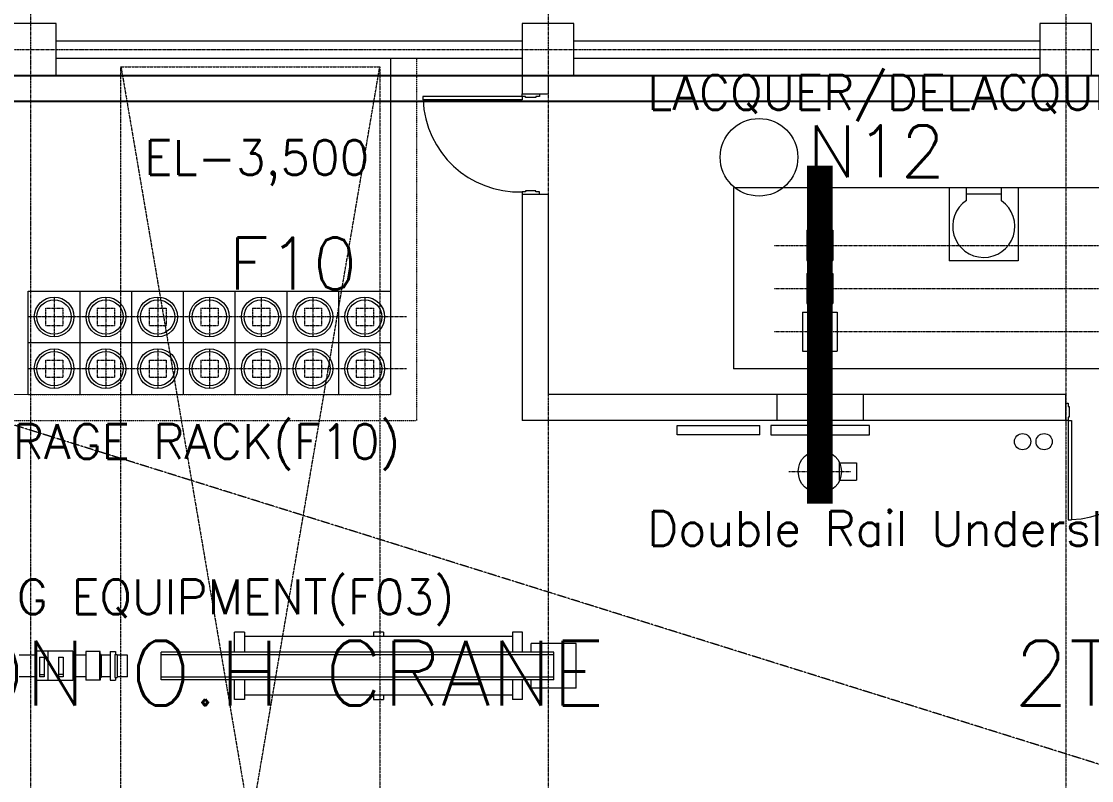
# Model space of a CAD drawing. Extents: x -59767 to 1106559, y -1290 to 1129522.
# Drawn here: x 68104 to 80508, y 257971 to 266770 of the extents above; entities that cross this region are included whole.
import ezdxf
from ezdxf.enums import TextEntityAlignment as Align

# ---------------------------------------------------------------- set-up
doc = ezdxf.new("R2010")
doc.units = 0
for name, pattern in [('CENTER', [2, 1.25, -0.25, 0.25, -0.25]), ('HID', [3, 2, -1]), ('HIDDEN', [0.375, 0.25, -0.125]), ('PHANTOMX2', [5, 2.5, -0.5, 0.5, -0.5, 0.5, -0.5])]:
    doc.linetypes.add(name, pattern=pattern)
doc.layers.get('0').update_dxf_attribs({"linetype": 'CONTINUOUS', "lineweight": 9})
for name, color, linetype, lineweight in [('00_Crane', 1, 'CONTINUOUS', 15), ('CENTER', 1, 'CENTER', 9), ('COLUMN', 2, 'CONTINUOUS', 9), ('TEXT', 3, 'CONTINUOUS', 9), ('WALL', 7, 'CONTINUOUS', 9), ('WALL_200', 3, 'CONTINUOUS', 9), ('WALL_300', 7, 'CONTINUOUS', 9), ('중간선', 5, 'CONTINUOUS', 9), ('중심선', 1, 'CENTER', 9), ('치수선', 6, 'CONTINUOUS', 9)]:
    doc.layers.add(name, color=color, linetype=linetype, lineweight=lineweight)
doc.layers.add('CY', color=4, linetype='CONTINUOUS')
doc.styles.get("Standard").update_dxf_attribs({"font": 'romans.shx', "bigfont": 'whtgtxt.shx'})

# ---------------------------------------------------------------- blocks, each defined once
blk = doc.blocks.new('column600')
at = {"layer": 'COLUMN', "linetype": 'Continuous'}
blk.add_lwpolyline([(-300, -300), (300, -300), (300, 300), (-300, 300)], close=True, dxfattribs=at)
blk = doc.blocks.new('CRANE')
at = {"color": 4, "linetype": 'PHANTOMX2'}
for p, q in [((69258, 563229, -1), (72258, 580829)), ((69258, 580829), (72258, 563229))]:
    blk.add_line(p, q, dxfattribs=at)
blk.add_lwpolyline([(69258, 580829), (72258, 580829), (72258, 563229), (69258, 563229)], close=True, dxfattribs=at)
at = {"layer": 'CENTER', "linetype": 'CENTER'}
blk.add_line((109758, 563629), (56008, 580429), dxfattribs=at)
at = {"layer": 'CY'}
for p, q in [((56008, 580729), (109758, 580729)), ((56008, 580429), (109758, 580429))]:
    blk.add_line(p, q, dxfattribs=at)
at = {"layer": 'TEXT', "color": 7}
for p in [(70571, 573426), (83894, 573426)]:
    blk.add_text('2TON O.H CRANE', height=750, dxfattribs=at).set_placement(p, align=Align.CENTER)

msp = doc.modelspace()

# ---------------------------------------------------------------- linework, layer by layer
at = {"layer": '00_Crane', "linetype": 'HID', "const_width": 300}
msp.add_lwpolyline([(77358.2, 265096.2), (77358.2, 261180.6)], dxfattribs=at)
at = {"layer": 'WALL', "color": 0, "lineweight": 9}
for p, q in [((68508.2, 266544.9), (73908.2, 266544.9)), ((74508.2, 266544.9), (76583.2, 266544.9)), ((77183.2, 266544.9), (79908.2, 266544.9)), ((68508.2, 266344.9), (73908.2, 266344.9)), ((74508.2, 266344.9), (76583.2, 266344.9)), ((77183.2, 266344.9), (79908.2, 266344.9))]:
    msp.add_line(p, q, dxfattribs=at)
at = {"layer": 'WALL', "color": 0}
for p, q in [((73908.2, 265901.3), (72758.2, 265901.3)), ((72758.2, 265901.3), (72758.2, 265861.3)), ((73908.2, 265861.3), (72758.2, 265861.3)), ((73908.2, 265901.3), (73908.2, 265861.3)), ((73928.2, 265929.3), (74088.2, 265929.3)), ((73928.2, 264766.3), (74088.2, 264766.3)), ((80208.2, 262164.9), (80208.2, 262324.9)), ((80236.2, 262144.9), (80236.2, 260994.9)), ((80236.2, 262144.9), (80276.2, 262144.9)), ((80276.2, 262144.9), (80276.2, 260994.9)), ((80236.2, 260994.9), (80276.2, 260994.9))]:
    msp.add_line(p, q, dxfattribs=at)
for points in [[(73908.2, 265929.3), (74108.2, 265929.3), (74108.2, 265901.3), (74068.2, 265901.3), (74068.2, 265889.3), (73948.2, 265889.3), (73948.2, 265901.3), (73908.2, 265901.3)], [(73908.2, 264766.3), (74108.2, 264766.3), (74108.2, 264794.3), (74068.2, 264794.3), (74068.2, 264806.3), (73948.2, 264806.3), (73948.2, 264794.3), (73908.2, 264794.3)], [(80208.2, 262144.9), (80208.2, 262344.9), (80236.2, 262344.9), (80236.2, 262304.9), (80248.2, 262304.9), (80248.2, 262184.9), (80236.2, 262184.9), (80236.2, 262144.9)]]:
    msp.add_lwpolyline(points, close=True, dxfattribs=at)
for centre, start, end in [((73871.5, 265907.2), 182.36526, 271.88666), ((80230.2, 262108.2), 272.36526, 1.88666)]:
    msp.add_arc(centre, 1113.6, start, end, dxfattribs=at)
at = {"layer": 'WALL_200', "ltscale": 0.5}
for p, q in [((68508.2, 266544.9), (73908.2, 266544.9)), ((74508.2, 266544.9), (79908.2, 266544.9)), ((68508.2, 266344.9), (73908.2, 266344.9)), ((74508.2, 266344.9), (79908.2, 266344.9))]:
    msp.add_line(p, q, dxfattribs=at)
at = {"layer": 'WALL_300', "lineweight": 9}
for p, q in [((72383.2, 266344.9), (72383.2, 262444.9)), ((73908.2, 266144.9), (73908.2, 265929.3)), ((74208.2, 266144.9), (74208.2, 265929.3)), ((74108.2, 265929.3), (74208.2, 265929.3)), ((73908.2, 264766.3), (73908.2, 262144.9)), ((74108.2, 264766.3), (74208.2, 264766.3)), ((74208.2, 264766.3), (74208.2, 262449.4)), ((76859.2, 262444.9), (76859.2, 262144.9)), ((77859.2, 262444.9), (77859.2, 262144.9)), ((80208.2, 262344.9), (80208.2, 262444.9)), ((75704.6, 261978), (75704.6, 262088.2)), ((75704.6, 262088.2), (76662.3, 262088.2)), ((76662.3, 261978), (76662.3, 262088.2)), ((76788.7, 262088.2), (76788.7, 261978)), ((77932.6, 262088.2), (76788.7, 262088.2)), ((77932.6, 261978), (77932.6, 262088.2)), ((76662.3, 261978), (75704.6, 261978)), ((76788.7, 261978), (77932.6, 261978))]:
    msp.add_line(p, q, dxfattribs=at)
at = {"layer": 'WALL_300', "linetype": 'HIDDEN', "lineweight": 9, "ltscale": 0.5}
for p, q in [((72683.2, 266344.9), (72683.2, 262144.9)), ((68183.2, 262444.9), (72383.2, 262444.9)), ((64883.3, 262142.4), (72683.2, 262144.9))]:
    msp.add_line(p, q, dxfattribs=at)
at = {"layer": 'WALL_300', "color": 0, "lineweight": 9}
for p, q in [((76358.2, 264844.9), (84358.2, 264844.9)), ((76358.2, 264844.9), (76358.2, 262744.9)), ((78858.2, 264844.9), (78858.2, 263994.9)), ((79059.2, 264695.3), (79059.2, 264844.9)), ((79464.3, 264690.4), (79464.3, 264844.9)), ((79658.2, 264844.9), (79658.2, 263994.9)), ((76358.2, 264799.4), (76358.2, 262744.9)), ((79059.2, 264770.1), (79464.3, 264770.1)), ((77208.2, 264349.4), (77208.2, 263999.4)), ((77208.2, 264349.4), (77508.2, 264349.4)), ((77508.2, 264349.4), (77508.2, 263999.4)), ((77208.2, 263999.4), (77508.2, 263999.4)), ((79658.2, 263994.9), (78858.2, 263994.9)), ((77208.2, 263849.4), (77208.2, 263499.4)), ((77208.2, 263849.4), (77508.2, 263849.4)), ((77508.2, 263849.4), (77508.2, 263499.4)), ((77208.2, 263499.4), (77508.2, 263499.4)), ((77158.2, 263399.4), (77158.2, 262949.4)), ((77158.2, 263399.4), (77558.2, 263399.4)), ((77558.2, 263399.4), (77558.2, 262949.4)), ((77158.2, 262949.4), (77558.2, 262949.4)), ((84358.2, 262744.9), (76358.2, 262744.9))]:
    msp.add_line(p, q, dxfattribs=at)
at = {"layer": 'WALL_300'}
for p, q in [((72383.2, 263644.9), (72383.2, 263044.9)), ((72383.2, 263044.9), (72383.2, 262444.9)), ((72383.2, 262444.9), (65183.3, 262442.4)), ((80208.2, 262444.9), (74216.1, 262444.9)), ((80236.2, 262144.9), (73908.2, 262144.9))]:
    msp.add_line(p, q, dxfattribs=at)
at = {"layer": 'WALL_300', "color": 0, "lineweight": 9}
for centre, radius in [((76653.2, 265194.9), 450), ((79708.2, 261899.4), 94.1), ((79958.2, 261899.4), 94.1)]:
    msp.add_circle(centre, radius, dxfattribs=at)
at = {"layer": 'WALL_300'}
msp.add_circle((77358.2, 261551.8), 250, dxfattribs=at)
at = {"layer": 'WALL_300', "color": 0, "lineweight": 9}
msp.add_arc((79258.2, 264394.9), 360.3, 123.51253, 55.11761, dxfattribs=at)
at = {"layer": '중간선'}
for p, q in [((68183.2, 263044.9), (68183.2, 263644.9)), ((68183.2, 263643.4), (72383.2, 263644.9)), ((68783.2, 263044.9), (68783.2, 263644.9)), ((69383.2, 263044.9), (69383.2, 263644.9)), ((69983.2, 263044.9), (69983.2, 263644.9)), ((70583.2, 263044.9), (70583.2, 263644.9)), ((71183.2, 263044.9), (71183.2, 263644.9)), ((71783.2, 263044.9), (71783.2, 263644.9)), ((72383.2, 263044.9), (68183.2, 263043.4)), ((68183.2, 262444.9), (68183.2, 263044.9)), ((68783.2, 262444.9), (68783.2, 263044.9)), ((69383.2, 262444.9), (69383.2, 263044.9)), ((69983.2, 262444.9), (69983.2, 263044.9)), ((70583.2, 262444.9), (70583.2, 263044.9)), ((71183.2, 262444.9), (71183.2, 263044.9)), ((71783.2, 262444.9), (71783.2, 263044.9))]:
    msp.add_line(p, q, dxfattribs=at)
at = {"layer": '중간선', "lineweight": 9}
for p, q in [((77583.2, 261651.8), (77783.2, 261651.8)), ((77583.2, 261651.8), (77583.2, 261451.8)), ((77783.2, 261651.8), (77783.2, 261451.8)), ((77583.2, 261451.8), (77783.2, 261451.8)), ((70691.5, 259690.3), (70573.2, 259690.3)), ((70573.2, 259460.3), (70573.2, 259690.3)), ((70691.5, 259690.3), (70691.5, 259460.3)), ((73794.9, 259640.3), (70691.5, 259640.3)), ((72302.3, 259690.3), (72184, 259690.3)), ((72184, 259690.3), (72184, 259640.3)), ((72302.3, 259690.3), (72302.3, 259640.3)), ((73913.2, 259690.3), (73794.9, 259690.3)), ((73794.9, 259690.3), (73794.9, 259460.3)), ((73913.2, 259460.3), (73913.2, 259690.3)), ((74533.2, 259560.3), (74013.2, 259560.3)), ((74013.2, 259460.3), (74013.2, 259560.3)), ((74533.2, 259040.3), (74533.2, 259560.3)), ((68272.6, 259425.3), (68076, 259425.3)), ((68700.7, 259471.7), (68272.6, 259471.7)), ((68272.6, 259471.7), (68272.6, 259132.5)), ((68313.2, 259399.5), (68313.2, 259171.7)), ((68313.2, 259399.5), (68369.5, 259399.5)), ((68369.5, 259399.5), (68369.5, 259171.7)), ((68410.1, 259471.7), (68410.1, 259132.5)), ((68531.9, 259399.5), (68588.2, 259399.5)), ((68531.9, 259399.5), (68531.9, 259171.7)), ((68588.2, 259399.5), (68588.2, 259171.7)), ((68700.7, 259471.7), (68700.7, 259132.5)), ((68848.7, 259425.3), (68700.7, 259425.3)), ((68848.7, 259466.4), (68848.7, 259134.2)), ((69014.9, 259466.4), (68848.7, 259466.4)), ((69008.7, 259466.4), (69008.7, 259134.2)), ((69014.9, 259434.2), (69014.9, 259466.4)), ((69014.9, 259434.2), (69014.9, 259166.4)), ((69027.4, 259434.2), (69014.9, 259434.2)), ((69027.4, 259434.2), (69027.4, 259166.4)), ((69131.2, 259425.3), (69027.4, 259425.3)), ((69131.2, 259466.4), (69131.2, 259134.2)), ((69131.2, 259466.4), (69192.5, 259466.4)), ((69185, 259434.2), (69185, 259166.4)), ((69185, 259434.2), (69215, 259434.2)), ((69192.5, 259466.4), (69192.5, 259434.2)), ((69215, 259434.2), (69215, 259166.4)), ((69333.2, 259425.3), (69215, 259425.3)), ((69333.2, 259175.3), (69333.2, 259425.3)), ((69723.2, 259140.3), (69723.2, 259460.3)), ((74273.2, 259460.3), (69723.2, 259460.3)), ((74273.2, 259430.3), (69723.2, 259430.3)), ((74273.2, 259140.3), (74273.2, 259460.3)), ((68272.6, 259175.3), (68076, 259175.3)), ((68700.7, 259132.5), (68272.6, 259132.5)), ((68369.5, 259195), (68313.2, 259195)), ((68369.5, 259171.7), (68313.2, 259171.7)), ((68588.2, 259202.4), (68531.9, 259202.4)), ((68588.2, 259171.7), (68531.9, 259171.7)), ((68848.7, 259175.3), (68700.7, 259175.3)), ((69014.9, 259134.2), (68848.7, 259134.2)), ((69014.9, 259166.4), (69014.9, 259134.2)), ((69027.4, 259166.4), (69014.9, 259166.4)), ((69131.2, 259175.3), (69027.4, 259175.3)), ((69131.2, 259134.2), (69192.5, 259134.2)), ((69185, 259166.4), (69215, 259166.4)), ((69192.5, 259166.4), (69192.5, 259134.2)), ((69333.2, 259175.3), (69215, 259175.3)), ((74273.2, 259170.3), (69723.2, 259170.3)), ((74273.2, 259140.3), (69723.2, 259140.3)), ((70573.2, 258910.3), (70573.2, 259140.3)), ((70691.5, 259140.3), (70691.5, 258910.3)), ((73794.9, 259140.3), (73794.9, 258910.3)), ((73913.2, 258910.3), (73913.2, 259140.3)), ((74013.2, 259040.3), (74013.2, 259140.3)), ((74533.2, 259040.3), (74013.2, 259040.3)), ((70691.5, 258910.3), (70573.2, 258910.3)), ((73794.9, 258960.3), (70691.5, 258960.3)), ((72184, 258960.3), (72184, 258910.3)), ((72184, 258910.3), (72302.3, 258910.3)), ((72302.3, 258960.3), (72302.3, 258910.3)), ((73913.2, 258910.3), (73794.9, 258910.3))]:
    msp.add_line(p, q, dxfattribs=at)
at = {"layer": '중간선'}
for centre, radius in [((68483.2, 263344.9), 230), ((68483.2, 263344.9), 199), ((69083.2, 263344.9), 230), ((69083.2, 263344.9), 199), ((69683.2, 263344.9), 230), ((69683.2, 263344.9), 199), ((70283.2, 263344.9), 230), ((70283.2, 263344.9), 199), ((70883.2, 263344.9), 230), ((70883.2, 263344.9), 199), ((71483.2, 263344.9), 230), ((71483.2, 263344.9), 199), ((72083.2, 263344.9), 230), ((72083.2, 263344.9), 199), ((68483.2, 262744.9), 230), ((69083.2, 262744.9), 230), ((69683.2, 262744.9), 230), ((70283.2, 262744.9), 230), ((70883.2, 262744.9), 230), ((71483.2, 262744.9), 230), ((72083.2, 262744.9), 230), ((68483.2, 262744.9), 199), ((69083.2, 262744.9), 199), ((69683.2, 262744.9), 199), ((70283.2, 262744.9), 199), ((70883.2, 262744.9), 199), ((71483.2, 262744.9), 199), ((72083.2, 262744.9), 199)]:
    msp.add_circle(centre, radius, dxfattribs=at)
at = {"layer": '중심선'}
for p, q in [((68208.2, 303942.2), (68208.2, 240444.9)), ((74208.2, 303942.2), (74208.2, 240444.9)), ((80208.2, 303942.2), (80208.2, 240444.9)), ((28557.7, 266444.9), (154858.2, 266444.9)), ((76829, 264174.4), (83848.8, 264174.4)), ((76829, 263674.4), (83848.8, 263674.4)), ((76829, 263174.4), (83848.8, 263174.4))]:
    msp.add_line(p, q, dxfattribs=at)
at = {"layer": '중심선', "lineweight": 9}
for p, q in [((68483.2, 263567.9), (68483.2, 263121.8)), ((69083.2, 263567.9), (69083.2, 263121.8)), ((69683.2, 263567.9), (69683.2, 263121.8)), ((70283.2, 263567.9), (70283.2, 263121.8)), ((70883.2, 263567.9), (70883.2, 263121.8)), ((71483.2, 263567.9), (71483.2, 263121.8)), ((72083.2, 263567.9), (72083.2, 263121.8)), ((68383.2, 263444.9), (68383.2, 263244.9)), ((68583.2, 263444.9), (68583.2, 263244.9)), ((68983.2, 263444.9), (68983.2, 263244.9)), ((69183.2, 263444.9), (69183.2, 263244.9)), ((69583.2, 263444.9), (69583.2, 263244.9)), ((69783.2, 263444.9), (69783.2, 263244.9)), ((70183.2, 263444.9), (70183.2, 263244.9)), ((70383.2, 263444.9), (70383.2, 263244.9)), ((70783.2, 263444.9), (70783.2, 263244.9)), ((70983.2, 263444.9), (70983.2, 263244.9)), ((71383.2, 263444.9), (71383.2, 263244.9)), ((71583.2, 263444.9), (71583.2, 263244.9)), ((71983.2, 263444.9), (71983.2, 263244.9)), ((72183.2, 263444.9), (72183.2, 263244.9)), ((72566.1, 263344.9), (68183.2, 263344.9)), ((68483.2, 262967.9), (68483.2, 262521.8)), ((69083.2, 262967.9), (69083.2, 262521.8)), ((69683.2, 262967.9), (69683.2, 262521.8)), ((70283.2, 262967.9), (70283.2, 262521.8)), ((70883.2, 262967.9), (70883.2, 262521.8)), ((71483.2, 262967.9), (71483.2, 262521.8)), ((72083.2, 262967.9), (72083.2, 262521.8)), ((72566.1, 262744.9), (68183.2, 262744.9)), ((68383.2, 262844.9), (68383.2, 262644.9)), ((68583.2, 262844.9), (68583.2, 262644.9)), ((68983.2, 262844.9), (68983.2, 262644.9)), ((69183.2, 262844.9), (69183.2, 262644.9)), ((69583.2, 262844.9), (69583.2, 262644.9)), ((69783.2, 262844.9), (69783.2, 262644.9)), ((70183.2, 262844.9), (70183.2, 262644.9)), ((70383.2, 262844.9), (70383.2, 262644.9)), ((70783.2, 262844.9), (70783.2, 262644.9)), ((70983.2, 262844.9), (70983.2, 262644.9)), ((71383.2, 262844.9), (71383.2, 262644.9)), ((71583.2, 262844.9), (71583.2, 262644.9)), ((71983.2, 262844.9), (71983.2, 262644.9)), ((72183.2, 262844.9), (72183.2, 262644.9)), ((77358.2, 261786.6), (77358.2, 261352.7)), ((77000.4, 261551.8), (77716, 261551.8))]:
    msp.add_line(p, q, dxfattribs=at)
at = {"layer": '치수선', "linetype": 'CENTER'}
for p, q in [((68383.2, 263444.9), (68583.2, 263444.9)), ((68983.2, 263444.9), (69183.2, 263444.9)), ((69583.2, 263444.9), (69783.2, 263444.9)), ((70183.2, 263444.9), (70383.2, 263444.9)), ((70783.2, 263444.9), (70983.2, 263444.9)), ((71383.2, 263444.9), (71583.2, 263444.9)), ((71983.2, 263444.9), (72183.2, 263444.9)), ((68383.2, 263244.9), (68583.2, 263244.9)), ((68983.2, 263244.9), (69183.2, 263244.9)), ((69583.2, 263244.9), (69783.2, 263244.9)), ((70183.2, 263244.9), (70383.2, 263244.9)), ((70783.2, 263244.9), (70983.2, 263244.9)), ((71383.2, 263244.9), (71583.2, 263244.9)), ((71983.2, 263244.9), (72183.2, 263244.9)), ((68383.2, 262844.9), (68583.2, 262844.9)), ((68983.2, 262844.9), (69183.2, 262844.9)), ((69583.2, 262844.9), (69783.2, 262844.9)), ((70183.2, 262844.9), (70383.2, 262844.9)), ((70783.2, 262844.9), (70983.2, 262844.9)), ((71383.2, 262844.9), (71583.2, 262844.9)), ((71983.2, 262844.9), (72183.2, 262844.9)), ((68383.2, 262644.9), (68583.2, 262644.9)), ((68983.2, 262644.9), (69183.2, 262644.9)), ((69583.2, 262644.9), (69783.2, 262644.9)), ((70183.2, 262644.9), (70383.2, 262644.9)), ((70783.2, 262644.9), (70983.2, 262644.9)), ((71383.2, 262644.9), (71583.2, 262644.9)), ((71983.2, 262644.9), (72183.2, 262644.9))]:
    msp.add_line(p, q, dxfattribs=at)

# ---------------------------------------------------------------- block references
at = {"layer": 'COLUMN', "linetype": 'Continuous'}
for p in [(68208.2, 266444.9), (74208.2, 266444.9), (80208.2, 266444.9)]:
    msp.add_blockref('column600', p, dxfattribs=at)
at = {"layer": '중간선', "color": 2}
msp.add_blockref('CRANE', (0, -314584.2), dxfattribs=at)

# ---------------------------------------------------------------- texts
at = {"layer": 'TEXT', "lineweight": 9}
for s, height, p in [('LACQUER/DELACQUERING ST.(F12)', 400, (75357, 265746.3)), ('N12', 600, (77214.7, 264965)), ('EL-3,500', 400, (69529.1, 264991.8)), ('F10', 600, (70505.2, 263663.5)), ('INTERMEDIATE FA STORAGE RACK(F10)', 400, (62227.5, 261700.2)), ('Double Rail Underslung Hoist(1TON)', 400, (75357, 260692.9)), ('FA ASSEMBLING EQUIPMENT(F03) ', 400, (64260.8, 259900.6))]:
    msp.add_text(s, height=height, dxfattribs=at).set_placement(p)

doc.saveas('drawing.dxf')
